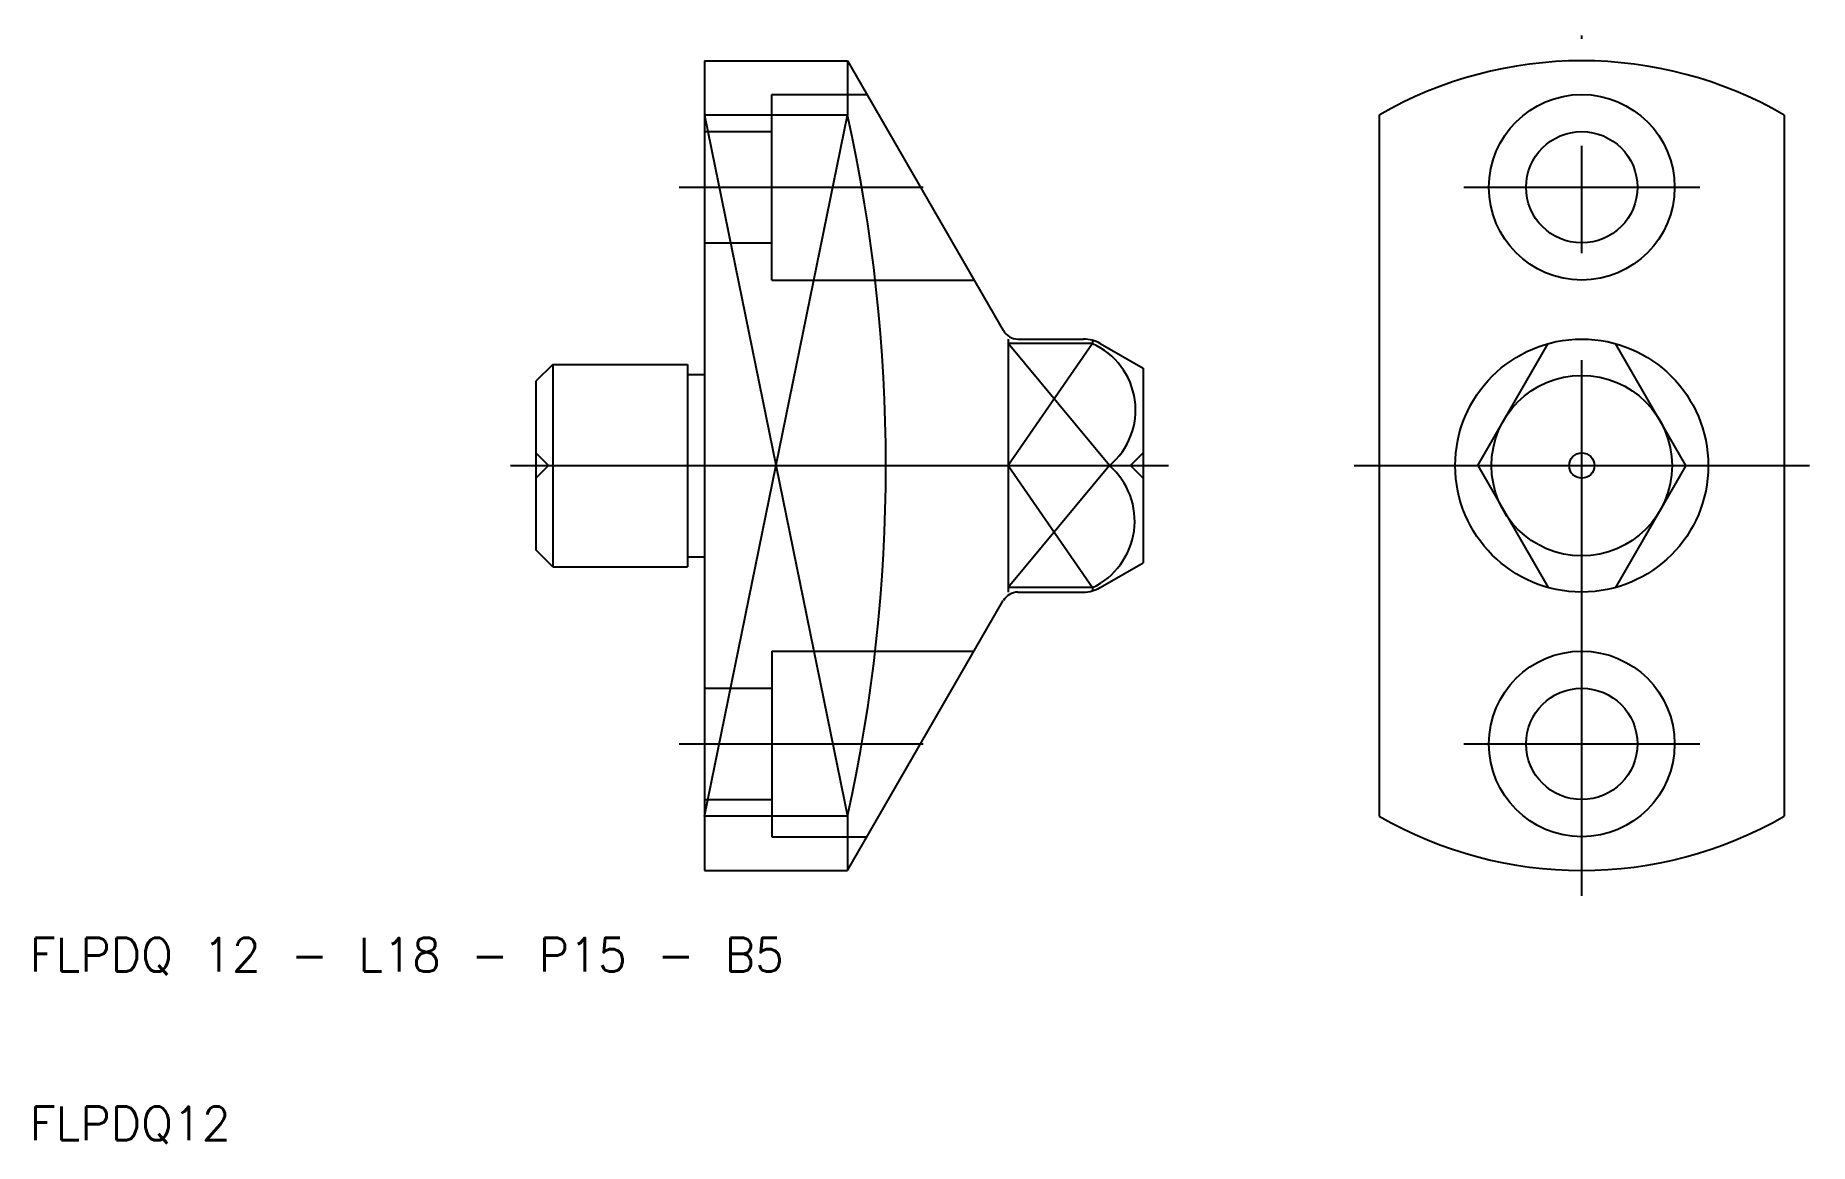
# Model space of a CAD drawing. Extents: x 10 to 116, y 10 to 76.
import ezdxf

# ---------------------------------------------------------------- set-up
doc = ezdxf.new("R2010")
doc.units = 0
doc.linetypes.add('CENTER', pattern=[50.8, 31.75, -6.35, 6.35, -6.35])
doc.linetypes.add('DASHED', pattern=[19.05, 12.7, -6.35])
doc.layers.get('0').update_dxf_attribs({"linetype": 'CONTINUOUS'})
doc.layers.add('5', color=7, linetype='CONTINUOUS')
doc.layers.add('CENTER', color=1, linetype='CENTER')
doc.styles.get("Standard").update_dxf_attribs({"font": 'txt.shx'})

msp = doc.modelspace()

# ---------------------------------------------------------------- linework, layer by layer
for p, q in [((50, 74), (50, 55.4)), ((50, 74), (58.47, 74)), ((58.47, 74), (58.47, 70.78)), ((58.47, 74), (58.47, 70.78)), ((58.47, 74), (67.71, 58)), ((90, 70.78), (90, 29.22)), ((114, 70.78), (114, 29.22)), ((68, 57.5), (68, 42.5)), ((73, 57.23), (68, 57.23)), ((68.58, 57.5), (72.46, 57.5)), ((73, 57.43), (73, 57.23)), ((73.46, 57.23), (76, 55.77)), ((95.83, 50), (100, 57.23)), ((108.17, 50), (104, 57.23)), ((41, 56), (40, 55)), ((41, 56), (41, 44)), ((41, 56), (49, 56)), ((49, 56), (49, 55.4)), ((76, 55.77), (76, 44.23)), ((40, 55), (40, 45)), ((49, 55.4), (50, 55.4)), ((49, 55.4), (49, 44.6)), ((50, 55.4), (50, 44.6)), ((68, 50), (74, 50)), ((95.83, 50), (100, 42.77)), ((108.17, 50), (104, 42.77)), ((41, 44), (40, 45)), ((49, 44.6), (50, 44.6)), ((49, 44.6), (49, 44)), ((50, 44.6), (50, 26)), ((73.46, 42.77), (76, 44.23)), ((41, 44), (49, 44)), ((73, 42.77), (68, 42.77)), ((68.58, 42.5), (72.46, 42.5)), ((73, 42.77), (73, 42.57)), ((58.47, 26), (67.71, 42)), ((58.47, 29.22), (58.47, 26)), ((50, 26), (58.47, 26))]:
    msp.add_line(p, q)
at = {"color": 3, "linetype": 'DASHED'}
for p, q in [((54, 72), (59.63, 72)), ((54, 61), (54, 72)), ((50, 69.8), (54, 69.8)), ((50, 63.2), (54, 63.2)), ((54, 61), (65.98, 61)), ((40, 50.75), (40.75, 50)), ((76, 50.75), (75.25, 50)), ((40.75, 50), (40, 49.25)), ((75.25, 50), (76, 49.25)), ((54, 39), (65.98, 39)), ((54, 39), (54, 28)), ((50, 36.8), (54, 36.8)), ((50, 30.2), (54, 30.2)), ((54, 28), (59.63, 28))]:
    msp.add_line(p, q, dxfattribs=at)
at = {"color": 3}
for p, q in [((50, 29.22), (58.47, 70.78)), ((50, 70.78), (58.47, 29.22)), ((73, 57.23), (68, 50)), ((74, 50), (68, 57.23)), ((74, 50), (68, 42.77)), ((68, 50), (73, 42.77))]:
    msp.add_line(p, q, dxfattribs=at)
for centre, radius in [((102, 66.5), 5.5), ((102, 66.5), 3.3), ((102, 50), 7.5), ((102, 50), 5.35), ((102, 50), 0.75), ((102, 33.5), 5.5), ((102, 33.5), 3.3)]:
    msp.add_circle(centre, radius)
for centre, radius, start, end in [((102, 50), 24, 60, 120), ((68.58, 58.5), 1, 210, 270), ((72.46, 55.5), 2, 60, 90), ((71.25, 53.3), 4.3, 309.7805, 65.9724), ((71.15, 46.71), 4.35, 295.2077, 49.0393), ((68.58, 41.5), 1, 90, 150), ((72.46, 44.5), 2, 270, 300), ((102, 50), 24, 240, 300)]:
    msp.add_arc(centre, radius, start, end)
at = {"layer": '5'}
for p, q in [((58.47, 70.78), (50, 70.78)), ((58.47, 29.22), (50, 29.22))]:
    msp.add_line(p, q, dxfattribs=at)
msp.add_arc((-35.25, 50), 96, 347.4961, 12.5039, dxfattribs=at)
at = {"layer": 'CENTER'}
for p, q in [((102, 24.5), (102, 75.5)), ((48.5, 66.5), (62.97, 66.5)), ((95, 66.5), (109, 66.5)), ((38.5, 50), (68, 50)), ((74, 50), (77.5, 50)), ((88.5, 50), (115.5, 50)), ((48.5, 33.5), (62.97, 33.5)), ((95, 33.5), (109, 33.5))]:
    msp.add_line(p, q, dxfattribs=at)

# ---------------------------------------------------------------- texts
for s, p in [('FLPDQ 12 - L18 - P15 - B5', (10, 20)), ('FLPDQ12', (10, 10))]:
    msp.add_text(s, height=2).set_placement(p)

doc.saveas('drawing.dxf')
